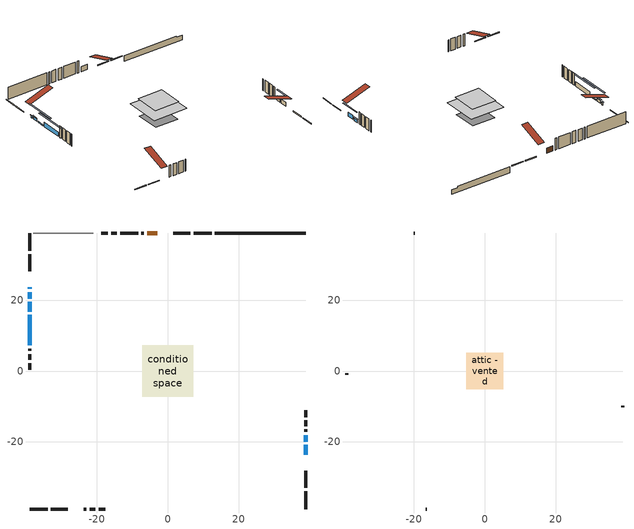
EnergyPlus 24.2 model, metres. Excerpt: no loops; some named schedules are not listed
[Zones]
conditioned space
 floor othersidecoefficients (Floor1 construction): -2.48,-2.48 -2.48,2.48 2.48,2.48 2.48,-2.48 z0.61
 floor adiabatic (AdiabaticFloorConstruction): -7.22,-7.22 -7.22,7.22 7.22,7.22 7.22,-7.22 z3.05
 floor foundation (Slab1 construction): -4.85,-4.85 -4.85,4.85 4.85,4.85 4.85,-4.85 z-1.7
 wall outside (RimJoist1 construction): 12.34,38.87 7.31,38.87 / -38.87,-38.87 -33.84,-38.87 / -38.87,38.87 -38.87,33.84 / 38.87,-38.87 38.87,-33.84 z0.61:0.91
 wall outside (RimJoist2 construction): 6.38,38.87 1.58,38.87 / -32.92,-38.87 -28.12,-38.87 / -38.87,32.92 -38.87,28.12 / 38.87,-32.92 38.87,-28.12 z0.61:0.91
 wall outside (AdiabaticWallConstruction 1): -2.94,38.87 -5.79,38.87 z0.61:2.64
 wall outside (AdiabaticWallConstruction): 38.87,-23.59 38.87,-20.8 z0.61:2.29; 38.87,-19.87 38.87,-18.04 / -38.87,22.21 -38.87,20.38 z0.61:1.83; -38.87,23.6 -38.87,23.13 z0.61:1.53; -38.87,19.45 -38.87,16.71 z0.61:1.02; -38.87,15.78 -38.87,7.24 z0.61:2.44
 wall outside (Wall1 construction): -6.72,38.87 -7.4,38.87 / -23.59,-38.87 -22.91,-38.87 / -38.87,6.31 -38.87,5.63 / 38.87,-17.12 38.87,-16.44 z0.61:5.49
 wall outside (Wall3 construction): -14.33,38.87 -15.91,38.87 / -21.98,-38.87 -20.4,-38.87 / -38.87,4.71 -38.87,3.12 / 38.87,-15.51 38.87,-13.93 z0.61:5.49
 wall outside (Wall4 construction): -16.84,38.87 -18.75,38.87 / -19.47,-38.87 -17.57,-38.87 / -38.87,2.2 -38.87,0.29 / 38.87,-13 38.87,-11.09 z0.61:5.49
 wall foundation (FoundationWall1 construction): 13.27,38.87,-1.7 13.27,38.87,0.61 36.31,38.87,0.61 36.31,38.87,0.18 38.87,38.87,0.18 38.87,38.87,-1.7
 wall othersidecoefficients (Wall2 construction): -8.32,38.87 -13.4,38.87 z0.61:5.49
 wall adiabatic (Wall6 construction): -20.95,38.87 -37.94,38.87 z0.61:5.49
 window (WindowConstruction 4): 38.87,-23.59 38.87,-20.8 z0.61:2.29
 window (WindowConstruction 1): 38.87,-19.87 38.87,-18.05 z0.61:1.83
 window (WindowConstruction 2): -38.87,23.59 -38.87,23.14 z0.61:1.52
 window (WindowConstruction 3): -38.87,22.21 -38.87,20.38 z0.61:1.83
 window (WindowConstruction 5): -38.87,19.45 -38.87,16.71 z0.61:1.02
 window (WindowConstruction): -38.87,15.78 -38.87,7.24 z0.61:2.44
 door (Door): -2.94,38.87 -5.79,38.87 z0.61:2.64
 ceiling adiabatic (AdiabaticFloorConstruction): 7.22,-7.22 7.22,7.22 -7.22,7.22 -7.22,-7.22 z3.05
attic - vented
 floor to conditioned space (Floor2 construction Reversed): -5.19,-5.19 -5.19,5.19 5.19,5.19 5.19,-5.19 z5.49
 wall outside (Wall5 construction): -19.68,38.87 -20.02,38.87 / -16.64,-38.87 -16.29,-38.87 / -38.87,-0.64 -38.87,-0.99 / 38.87,-10.16 38.87,-9.81 z0.61:5.49
 roof outside (Roof1 construction): -2.01,38.87,5.49 -2.01,28.76,8.86 0.65,28.76,8.86 0.65,38.87,5.49; -24.52,-38.87,5.49 -24.52,-28.76,8.86 -27.19,-28.76,8.86 -27.19,-38.87,5.49; -38.87,24.52,5.49 -28.76,24.52,8.86 -28.76,27.19,8.86 -38.87,27.19,5.49; 38.87,-24.52,5.49 28.76,-24.52,8.86 28.76,-27.19,8.86 38.87,-27.19,5.49
shading: 38.87,-18.16 38.87,-26.23 39.28,-26.23 39.28,-18.16 z4.93; 38.87,-17.84 38.87,-20.08 39.28,-20.08 39.28,-17.84 z2.03; -38.87,22.94 -38.87,23.79 -39.28,23.79 -39.28,22.94 z1.73; -38.87,20.18 -38.87,22.41 -39.28,22.41 -39.28,20.18 z2.03; -38.87,11.68 -38.87,24.48 -39.28,24.48 -39.28,11.68 z6.04; -38.87,4.6 -38.87,18.42 -39.28,18.42 -39.28,4.6 z5.08
[Building]
Building 1: Terrain=Suburbs
[Site:Location]
Ottawa Intl AP_ON: Latitude {deg}=45.32; Longitude {deg}=-75.67; Time Zone {hr}=-5; Elevation {m}=115; Keep Site Location Information=Yes
[Site:GroundTemperature:Shallow]
1.18808, -1.19398, -1.38475, -0.254337, 4.28362, 8.80044, 12.7163, 15.1969, 15.4076, 13.3901, 9.57408, 5.19582
[Site:WaterMainsTemperature]
Calculation Method=Schedule; Temperature Schedule=mains temperature schedule
[Material] Roughness=Rough; Thermal Absorptance=0.9
Name | Thickness {m} | Conductivity {W/m-K} | Density {kg/m3} | Specific Heat {J/kg-K} | Solar Absorptance | Visible Absorptance
asphalt or fiberglass shingles | 0.00635 | 0.162714 | 1121.4 | 1465.45 | 0.4 | 0.4
ceiling loosefill ins | 0.169333 | 0.0480833 | 16.02 | 1046.75 | 0.7 | 0.7
ceiling stud and cavity | 0.1397 | 0.152571 | 65.682 | 1177.47 | 0.7 | 0.7
concrete 4.0 in. | 0.1016 | 1.803125 | 2242.8 | 837.4 | 0.7 | 0.7
concrete 8.0 in. | 0.2032 | 1.803125 | 2242.8 | 837.4 | 0.7 | 0.7
door material | 0.04445 | 0.053851 | 512.64 | 1214.23 | 0.7 | 0.7
exterior vertical ins | 0.0460229 | 0.029427 | 32.04 | 1214.23 | 0.7 | 0.7
floor covering | 0.0127 | 0.0433444 | 54.468 | 1339.84 | 0.6 | 0.6
floor rigid ins; wall rigid ins | 0.051816 | 0.029427 | 32.04 | 1214.23 | 0.7 | 0.7
floor rigid ins 1; wall rigid ins 2 | 0.512978 | 0.029427 | 32.04 | 1214.23 | 0.7 | 0.7
floor stud and cavity | 0.1397 | 0.913008 | 92.3553 | 1139.71 | 0.7 | 0.7
floor stud and cavity 1 | 0.1397 | 1.75129 | 37.0049 | 1207.88 | 0.7 | 0.7
furniture material conditioned space 1 | 0.1524 | 0.115458 | 640.8 | 1214.23 | 0.6 | 0.6
gypsum board | 0.0127 | 0.160291 | 801 | 837.4 | 0.6 | 0.6
gypsum board 1 | 0.0127 | 0.160291 | 801 | 837.4 | 0.7 | 0.7
osb sheathing 0.5 in. | 0.0127 | 0.115458 | 512.64 | 1214.23 | 0.7 | 0.7
osb sheathing 0.75 in. | 0.01905 | 0.115458 | 512.64 | 1214.23 | 0.7 | 0.7
osb sheathing 2.0 in. | 0.0508 | 0.115458 | 512.64 | 1214.23 | 0.7 | 0.7
rim joist stud and cavity | 0.0508 | 0.0452492 | 125.044 | 1163.47 | 0.6 | 0.6
rim joist stud and cavity 1 | 0.0508 | 0.0291244 | 125.044 | 1163.47 | 0.6 | 0.6
wall rigid ins 1 | 0.051816 | 0.029427 | 32.04 | 1214.23 | 0.4 | 0.4
wall stud and cavity | 0.1397 | 0.170256 | 139.0536 | 1170.24 | 0.7 | 0.7
wall stud and cavity 1 | 0.1397 | 0.230945 | 139.0536 | 1170.24 | 0.7 | 0.7
wall stud and cavity 2 | 0.1397 | 0.172103 | 139.0536 | 1170.24 | 0.7 | 0.7
wall stud and cavity 3 | 0.1397 | 0.283359 | 139.0536 | 1170.24 | 0.7 | 0.7
wall stud and cavity 4 | 0.0889 | 6.9971 | 50.32683 | 1063.81 | 0.6 | 0.6
wall stud and cavity 5 | 0.1397 | 0.142046 | 139.0536 | 1170.24 | 0.7 | 0.7
wall stud and cavity 6 | 0.0889 | 0.380278 | 52.3479 | 1209.89 | 0.7 | 0.7
wall stud and cavity 7 | 0.0889 | 0.391764 | 83.0341 | 1211.67 | 0.7 | 0.7
wood siding | 0.0254 | 0.102417 | 544.68 | 1172.36 | 0.4 | 0.4
wood siding 1 | 0.00254 | 0.102417 | 544.68 | 1172.36 | 0.4 | 0.4
wood siding 2; wood siding 3; wood siding 4 | 0.0254 | 0.102417 | 544.68 | 1172.36 | 0.7 | 0.7
[WindowMaterial:SimpleGlazingSystem]
Name | U-Factor {W/m2-K} | Solar Heat Gain Coefficient
WindowMaterial | 3.298918 | 0.68
WindowMaterial 1 | 3.30914 | 0.58
WindowMaterial 2 | 3.310274 | 0.62
WindowMaterial 3 | 3.310274 | 0.56
[Construction]
AdiabaticFloorConstruction: floor stud and cavity 1, floor rigid ins 1, osb sheathing 0.75 in., floor covering
AdiabaticWallConstruction: wood siding 3, wall rigid ins 2, wall stud and cavity 6, gypsum board
AdiabaticWallConstruction 1: wood siding 4, wall rigid ins 2, wall stud and cavity 6, gypsum board
Door: door material
Floor1 construction: floor stud and cavity, floor rigid ins, osb sheathing 0.75 in., floor covering
Floor2 construction Reversed: gypsum board, ceiling stud and cavity, ceiling loosefill ins
FoundationWall1 construction: concrete 8.0 in., gypsum board 1
furniture construction conditioned space 1: furniture material conditioned space 1
PartitionWallConstruction: gypsum board, wall stud and cavity 7, gypsum board
RimJoist1 construction: wood siding 2, osb sheathing 2.0 in., rim joist stud and cavity
RimJoist2 construction: wood siding 2, osb sheathing 2.0 in., rim joist stud and cavity 1
Roof1 construction: asphalt or fiberglass shingles
Slab1 construction: concrete 4.0 in.
Wall1 construction: wood siding, wall rigid ins, osb sheathing 0.5 in., wall stud and cavity, gypsum board
Wall2 construction: wall rigid ins 1, osb sheathing 0.5 in., wall stud and cavity 1, gypsum board
Wall3 construction: wood siding, wall rigid ins, osb sheathing 0.5 in., wall stud and cavity 2, gypsum board
Wall4 construction: wood siding, wall rigid ins, osb sheathing 0.5 in., wall stud and cavity 3, gypsum board
Wall5 construction: wood siding 1, wall stud and cavity 4
Wall6 construction: wall rigid ins 1, osb sheathing 0.5 in., wall stud and cavity 5, gypsum board
WindowConstruction; WindowConstruction 1; WindowConstruction 3: WindowMaterial
WindowConstruction 2: WindowMaterial 1
WindowConstruction 4: WindowMaterial 2
WindowConstruction 5: WindowMaterial 3
[Zone] Multiplier=1; Part of Total Floor Area=Yes
Name | Volume {m3}
attic - vented | 58.9652
conditioned space | 766.6
[Space]
Name | Zone | Volume {m3}
attic - vented 1 | attic - vented | 58.9652
conditioned space 1 | conditioned space | 766.6
[ZoneInfiltration:EffectiveLeakageArea]
infil attic - vented 1: Zone or Space=attic - vented 1; Schedule=Always On Discrete; Effective Air Leakage Area {cm2}=4537.68; Stack Coefficient=0.000573499; Wind Coefficient=1.61803e-05
[ZoneMixing]
whole house fan mix: Zone or Space=attic - vented; Schedule=Always On Continuous; Design Flow Rate Calculation Method=Flow/Zone; Design Flow Rate {m3/s}=0; Source Zone or Space=conditioned space
[SurfaceProperty:OtherSideCoefficients]
other non-freezing space: Combined Convective/Radiative Film Coefficient {W/m2-K}=8.35; Constant Temperature Coefficient=1; External Dry-Bulb Temperature Coefficient=0; Ground Temperature Coefficient=0; Wind Speed Coefficient=0; Zone Air Temperature Coefficient=0; Constant Temperature Schedule=other non-freezing space; Previous Other Side Temperature Coefficient=0
[SurfaceProperty:ExposedFoundationPerimeter]
Slab1: Exposed Perimeter Calculation Method=TotalExposedPerimeter; Total Exposed Perimeter {m}=25.603
[InternalMass] Zone or ZoneList=conditioned space; Space or SpaceList=conditioned space 1
Name | Construction | Surface Area {m2}
furniture mass conditioned space 1 | furniture construction conditioned space 1 | 131.012
partition wall mass | PartitionWallConstruction | 327.53
[Lights]
interior lighting: Zone or ZoneList or Space or SpaceList=conditioned space 1; Schedule=interior lighting schedule; Design Level Calculation Method=LightingLevel; Lighting Level {W}=343.2; Return Air Fraction=0; Fraction Radiant=0.6; Fraction Visible=0.2; Fraction Replaceable=1
[People]
occupants: Zone or ZoneList or Space or SpaceList=conditioned space 1; Number of People Schedule=occupants schedule; Number of People Calculation Method=People; Number of People=3; Fraction Radiant=0.314171; Sensible Heat Fraction=0.56303; Activity Level Schedule=occupants activity schedule; Carbon Dioxide Generation Rate {m3/s-W}=0; Enable ASHRAE 55 Comfort Warnings=No; Mean Radiant Temperature Calculation Type=EnclosureAveraged
[ElectricEquipment] Zone or ZoneList or Space or SpaceList=conditioned space 1; Design Level Calculation Method=EquipmentLevel
Name | Schedule | Design Level {W} | Fraction Latent | Fraction Radiant | Fraction Lost
clothes dryer | clothes dryer schedule | 140.772 | 0.015 | 0.081 | 0.85
clothes washer | clothes washer schedule | 32.1985 | 0.03 | 0.162 | 0.7
cooking range | cooking range schedule | 208.969 | 0.08 | 0.432 | 0.2
dishwasher | dishwasher schedule | 66.8632 | 0.3 | 0.18 | 0.4
fridge | fridge schedule | 72.9452 | 0 | 0.6 | 0
mech vent house fan | mech vent house fan schedule | 0.95 | 0 | 0 | 1
mech vent house fan cfis | mech vent house fan cfis schedule | 0 | 0 | 0 | 0
misc plug loads | misc plug loads schedule | 494.7 | 0.045 | 0.513 | 0.1
whole house fan | Always On Discrete | 0 | 0 | 0 | 1
[OtherEquipment] Zone or ZoneList or Space or SpaceList=conditioned space 1; Design Level Calculation Method=EquipmentLevel
Name | Fuel Type | Schedule | Design Level {W} | Fraction Latent | Fraction Radiant | Fraction Lost
clothes dryer 1 | Electricity | clothes dryer schedule | 0 | 0.015 | 0.081 | 0.85
cooking range 1 | Electricity | cooking range schedule | 0 | 0.08 | 0.432 | 0.2
general water use latent | None | general water use schedule | 59.3978 | 1 | 0 | 0
general water use sensible | None | general water use schedule | -58.539 | 0 | 0.6 | 0
mech vent house fan latent load | None | Always On Discrete | 0 | 1 | 0 | 0
mech vent house fan sensible load | None | Always On Discrete | 0 | 0 | 0 | 0
water heater energy adjustment1 | NaturalGas | Always On Discrete | 0.01 | 0 | 0 | 1
[ZoneInfiltration:DesignFlowRate] Zone or ZoneList or Space or SpaceList=conditioned space 1; Schedule=Always On Discrete; Design Flow Rate Calculation Method=Flow/Zone; Design Flow Rate {m3/s}=0
infil flow; natural vent flow; whole house fan flow
[Foundation:Kiva]
Foundation Kiva 1: Initial Indoor Air Temperature {C}=18; Wall Height Above Grade {m}=0.609996; Wall Depth Below Slab {m}=0.2032; Custom Block Material Name 1=exterior vertical ins; Custom Block Depth 1 {m}=2.30999; Custom Block X Position 1 {m}=0.2159; Custom Block Z Position 1 {m}=0
[Foundation:Kiva:Settings]
Soil Conductivity {W/m-K}=0.849921; Soil Density {kg/m3}=1842.3; Soil Specific Heat {J/kg-K}=418.7; Ground Solar Absorptivity=0.9; Ground Thermal Absorptivity=0.9; Ground Surface Roughness {m}=0.03; Far-Field Width {m}=40; Deep-Ground Boundary Condition=ZeroFlux; Deep-Ground Depth {m}=40; Minimum Cell Dimension {m}=0.2; Maximum Cell Growth Coefficient=3; Simulation Timestep=Timestep
[Exterior:Lights]
exterior lighting: Schedule=exterior lighting schedule; Design Level {W}=75.6
[Schedule:Constant]
Name | Hourly Value
Always On Continuous; mech vent house fan schedule; mech vent house fan cfis schedule; Always On Discrete | 1
other non-freezing space; fridge schedule | 0
occupants activity schedule | 117.228
[Schedule:Week:Daily]
interior lighting schedule Week Rule - Jan1-Jan27: interior lighting schedule day, interior lighting schedule day, interior lighting schedule day, interior lighting schedule day, interior lighting schedule day, interior lighting schedule day, interior lighting schedule day, interior lighting schedule default day, interior lighting schedule default day, interior lighting schedule default day, interior lighting schedule default day, interior lighting schedule default day
interior lighting schedule Week Rule - Jan28-Feb3: interior lighting schedule day, interior lighting schedule day, interior lighting schedule day, interior lighting schedule day, interior lighting schedule day 1, interior lighting schedule day 1, interior lighting schedule day 1, interior lighting schedule default day, interior lighting schedule default day, interior lighting schedule default day, interior lighting schedule default day, interior lighting schedule default day
interior lighting schedule Week Rule - Feb4-Feb24: interior lighting schedule day 1, interior lighting schedule day 1, interior lighting schedule day 1, interior lighting schedule day 1, interior lighting schedule day 1, interior lighting schedule day 1, interior lighting schedule day 1, interior lighting schedule default day, interior lighting schedule default day, interior lighting schedule default day, interior lighting schedule default day, interior lighting schedule default day
interior lighting schedule Week Rule - Feb25-Mar3: interior lighting schedule day 1, interior lighting schedule day 1, interior lighting schedule day 1, interior lighting schedule day 1, interior lighting schedule day 2, interior lighting schedule day 2, interior lighting schedule day 2, interior lighting schedule default day, interior lighting schedule default day, interior lighting schedule default day, interior lighting schedule default day, interior lighting schedule default day
interior lighting schedule Week Rule - Mar4-Mar31: interior lighting schedule day 2, interior lighting schedule day 2, interior lighting schedule day 2, interior lighting schedule day 2, interior lighting schedule day 2, interior lighting schedule day 2, interior lighting schedule day 2, interior lighting schedule default day, interior lighting schedule default day, interior lighting schedule default day, interior lighting schedule default day, interior lighting schedule default day
interior lighting schedule Week Rule - Apr1-Apr28: interior lighting schedule day 3, interior lighting schedule day 3, interior lighting schedule day 3, interior lighting schedule day 3, interior lighting schedule day 3, interior lighting schedule day 3, interior lighting schedule day 3, interior lighting schedule default day, interior lighting schedule default day, interior lighting schedule default day, interior lighting schedule default day, interior lighting schedule default day
interior lighting schedule Week Rule - Apr29-May5: interior lighting schedule day 3, interior lighting schedule day 3, interior lighting schedule day 4, interior lighting schedule day 4, interior lighting schedule day 4, interior lighting schedule day 4, interior lighting schedule day 4, interior lighting schedule default day, interior lighting schedule default day, interior lighting schedule default day, interior lighting schedule default day, interior lighting schedule default day
interior lighting schedule Week Rule - May6-May26: interior lighting schedule day 4, interior lighting schedule day 4, interior lighting schedule day 4, interior lighting schedule day 4, interior lighting schedule day 4, interior lighting schedule day 4, interior lighting schedule day 4, interior lighting schedule default day, interior lighting schedule default day, interior lighting schedule default day, interior lighting schedule default day, interior lighting schedule default day
interior lighting schedule Week Rule - May27-Jun2: interior lighting schedule day 4, interior lighting schedule day 4, interior lighting schedule day 4, interior lighting schedule day 4, interior lighting schedule day 4, interior lighting schedule day 5, interior lighting schedule day 5, interior lighting schedule default day, interior lighting schedule default day, interior lighting schedule default day, interior lighting schedule default day, interior lighting schedule default day
interior lighting schedule Week Rule - Jun3-Jun30: interior lighting schedule day 5, interior lighting schedule day 5, interior lighting schedule day 5, interior lighting schedule day 5, interior lighting schedule day 5, interior lighting schedule day 5, interior lighting schedule day 5, interior lighting schedule default day, interior lighting schedule default day, interior lighting schedule default day, interior lighting schedule default day, interior lighting schedule default day
interior lighting schedule Week Rule - Jul1-Jul28: interior lighting schedule day 6, interior lighting schedule day 6, interior lighting schedule day 6, interior lighting schedule day 6, interior lighting schedule day 6, interior lighting schedule day 6, interior lighting schedule day 6, interior lighting schedule default day, interior lighting schedule default day, interior lighting schedule default day, interior lighting schedule default day, interior lighting schedule default day
interior lighting schedule Week Rule - Jul29-Aug4: interior lighting schedule day 6, interior lighting schedule day 6, interior lighting schedule day 6, interior lighting schedule day 7, interior lighting schedule day 7, interior lighting schedule day 7, interior lighting schedule day 7, interior lighting schedule default day, interior lighting schedule default day, interior lighting schedule default day, interior lighting schedule default day, interior lighting schedule default day
interior lighting schedule Week Rule - Aug5-Aug25: interior lighting schedule day 7, interior lighting schedule day 7, interior lighting schedule day 7, interior lighting schedule day 7, interior lighting schedule day 7, interior lighting schedule day 7, interior lighting schedule day 7, interior lighting schedule default day, interior lighting schedule default day, interior lighting schedule default day, interior lighting schedule default day, interior lighting schedule default day
interior lighting schedule Week Rule - Aug26-Sep1: interior lighting schedule day 7, interior lighting schedule day 7, interior lighting schedule day 7, interior lighting schedule day 7, interior lighting schedule day 7, interior lighting schedule day 7, interior lighting schedule day 8, interior lighting schedule default day, interior lighting schedule default day, interior lighting schedule default day, interior lighting schedule default day, interior lighting schedule default day
interior lighting schedule Week Rule - Sep2-Sep29: interior lighting schedule day 8, interior lighting schedule day 8, interior lighting schedule day 8, interior lighting schedule day 8, interior lighting schedule day 8, interior lighting schedule day 8, interior lighting schedule day 8, interior lighting schedule default day, interior lighting schedule default day, interior lighting schedule default day, interior lighting schedule default day, interior lighting schedule default day
interior lighting schedule Week Rule - Sep30-Oct6: interior lighting schedule day 8, interior lighting schedule day 9, interior lighting schedule day 9, interior lighting schedule day 9, interior lighting schedule day 9, interior lighting schedule day 9, interior lighting schedule day 9, interior lighting schedule default day, interior lighting schedule default day, interior lighting schedule default day, interior lighting schedule default day, interior lighting schedule default day
interior lighting schedule Week Rule - Oct7-Oct27: interior lighting schedule day 9, interior lighting schedule day 9, interior lighting schedule day 9, interior lighting schedule day 9, interior lighting schedule day 9, interior lighting schedule day 9, interior lighting schedule day 9, interior lighting schedule default day, interior lighting schedule default day, interior lighting schedule default day, interior lighting schedule default day, interior lighting schedule default day
interior lighting schedule Week Rule - Oct28-Nov3: interior lighting schedule day 9, interior lighting schedule day 9, interior lighting schedule day 9, interior lighting schedule day 9, interior lighting schedule day 10, interior lighting schedule day 10, interior lighting schedule day 10, interior lighting schedule default day, interior lighting schedule default day, interior lighting schedule default day, interior lighting schedule default day, interior lighting schedule default day
interior lighting schedule Week Rule - Nov4-Nov24: interior lighting schedule day 10, interior lighting schedule day 10, interior lighting schedule day 10, interior lighting schedule day 10, interior lighting schedule day 10, interior lighting schedule day 10, interior lighting schedule day 10, interior lighting schedule default day, interior lighting schedule default day, interior lighting schedule default day, interior lighting schedule default day, interior lighting schedule default day
interior lighting schedule Week Rule - Nov25-Dec1: interior lighting schedule day 10, interior lighting schedule day 10, interior lighting schedule day 10, interior lighting schedule day 10, interior lighting schedule day 10, interior lighting schedule day 10, interior lighting schedule day 11, interior lighting schedule default day, interior lighting schedule default day, interior lighting schedule default day, interior lighting schedule default day, interior lighting schedule default day
interior lighting schedule Week Rule - Dec2-Dec31: interior lighting schedule day 11, interior lighting schedule day 11, interior lighting schedule day 11, interior lighting schedule day 11, interior lighting schedule day 11, interior lighting schedule day 11, interior lighting schedule day 11, interior lighting schedule default day, interior lighting schedule default day, interior lighting schedule default day, interior lighting schedule default day, interior lighting schedule default day
occupants schedule Week Rule - Jan1-Dec31: occupants schedule day, occupants schedule day, occupants schedule day, occupants schedule day, occupants schedule day, occupants schedule day, occupants schedule day, occupants schedule default day, occupants schedule default day, occupants schedule default day, occupants schedule default day, occupants schedule default day
clothes dryer schedule Week Rule - Jan1-Dec31: clothes dryer schedule day, clothes dryer schedule day, clothes dryer schedule day, clothes dryer schedule day, clothes dryer schedule day, clothes dryer schedule day, clothes dryer schedule day, clothes dryer schedule default day, clothes dryer schedule default day, clothes dryer schedule default day, clothes dryer schedule default day, clothes dryer schedule default day
clothes washer schedule Week Rule - Jan1-Dec31: clothes washer schedule day, clothes washer schedule day, clothes washer schedule day, clothes washer schedule day, clothes washer schedule day, clothes washer schedule day, clothes washer schedule day, clothes washer schedule default day, clothes washer schedule default day, clothes washer schedule default day, clothes washer schedule default day, clothes washer schedule default day
cooking range schedule Week Rule - Jan1-Dec31: cooking range schedule day, cooking range schedule day, cooking range schedule day, cooking range schedule day, cooking range schedule day, cooking range schedule day, cooking range schedule day, cooking range schedule default day, cooking range schedule default day, cooking range schedule default day, cooking range schedule default day, cooking range schedule default day
dishwasher schedule Week Rule - Jan1-Dec31: dishwasher schedule day, dishwasher schedule day, dishwasher schedule day, dishwasher schedule day, dishwasher schedule day, dishwasher schedule day, dishwasher schedule day, dishwasher schedule default day, dishwasher schedule default day, dishwasher schedule default day, dishwasher schedule default day, dishwasher schedule default day
misc plug loads schedule Week Rule - Jan1-Dec31: misc plug loads schedule day, misc plug loads schedule day, misc plug loads schedule day, misc plug loads schedule day, misc plug loads schedule day, misc plug loads schedule day, misc plug loads schedule day, misc plug loads schedule default day, misc plug loads schedule default day, misc plug loads schedule default day, misc plug loads schedule default day, misc plug loads schedule default day
general water use schedule Week Rule - Jan1-Dec31: general water use schedule day, general water use schedule day, general water use schedule day, general water use schedule day, general water use schedule day, general water use schedule day, general water use schedule day, general water use schedule default day, general water use schedule default day, general water use schedule default day, general water use schedule default day, general water use schedule default day
exterior lighting schedule Week Rule - Jan1-Jan27: exterior lighting schedule day, exterior lighting schedule day, exterior lighting schedule day, exterior lighting schedule day, exterior lighting schedule day, exterior lighting schedule day, exterior lighting schedule day, exterior lighting schedule default day, exterior lighting schedule default day, exterior lighting schedule default day, exterior lighting schedule default day, exterior lighting schedule default day
exterior lighting schedule Week Rule - Jan28-Feb3: exterior lighting schedule day, exterior lighting schedule day, exterior lighting schedule day, exterior lighting schedule day, exterior lighting schedule day 1, exterior lighting schedule day 1, exterior lighting schedule day 1, exterior lighting schedule default day, exterior lighting schedule default day, exterior lighting schedule default day, exterior lighting schedule default day, exterior lighting schedule default day
exterior lighting schedule Week Rule - Feb4-Feb24: exterior lighting schedule day 1, exterior lighting schedule day 1, exterior lighting schedule day 1, exterior lighting schedule day 1, exterior lighting schedule day 1, exterior lighting schedule day 1, exterior lighting schedule day 1, exterior lighting schedule default day, exterior lighting schedule default day, exterior lighting schedule default day, exterior lighting schedule default day, exterior lighting schedule default day
exterior lighting schedule Week Rule - Feb25-Mar3: exterior lighting schedule day 1, exterior lighting schedule day 1, exterior lighting schedule day 1, exterior lighting schedule day 1, exterior lighting schedule day 2, exterior lighting schedule day 2, exterior lighting schedule day 2, exterior lighting schedule default day, exterior lighting schedule default day, exterior lighting schedule default day, exterior lighting schedule default day, exterior lighting schedule default day
exterior lighting schedule Week Rule - Mar4-Mar31: exterior lighting schedule day 2, exterior lighting schedule day 2, exterior lighting schedule day 2, exterior lighting schedule day 2, exterior lighting schedule day 2, exterior lighting schedule day 2, exterior lighting schedule day 2, exterior lighting schedule default day, exterior lighting schedule default day, exterior lighting schedule default day, exterior lighting schedule default day, exterior lighting schedule default day
exterior lighting schedule Week Rule - Apr1-Apr28: exterior lighting schedule day 3, exterior lighting schedule day 3, exterior lighting schedule day 3, exterior lighting schedule day 3, exterior lighting schedule day 3, exterior lighting schedule day 3, exterior lighting schedule day 3, exterior lighting schedule default day, exterior lighting schedule default day, exterior lighting schedule default day, exterior lighting schedule default day, exterior lighting schedule default day
exterior lighting schedule Week Rule - Apr29-May5: exterior lighting schedule day 3, exterior lighting schedule day 3, exterior lighting schedule day 4, exterior lighting schedule day 4, exterior lighting schedule day 4, exterior lighting schedule day 4, exterior lighting schedule day 4, exterior lighting schedule default day, exterior lighting schedule default day, exterior lighting schedule default day, exterior lighting schedule default day, exterior lighting schedule default day
exterior lighting schedule Week Rule - May6-May26: exterior lighting schedule day 4, exterior lighting schedule day 4, exterior lighting schedule day 4, exterior lighting schedule day 4, exterior lighting schedule day 4, exterior lighting schedule day 4, exterior lighting schedule day 4, exterior lighting schedule default day, exterior lighting schedule default day, exterior lighting schedule default day, exterior lighting schedule default day, exterior lighting schedule default day
exterior lighting schedule Week Rule - May27-Jun2: exterior lighting schedule day 4, exterior lighting schedule day 4, exterior lighting schedule day 4, exterior lighting schedule day 4, exterior lighting schedule day 4, exterior lighting schedule day 5, exterior lighting schedule day 5, exterior lighting schedule default day, exterior lighting schedule default day, exterior lighting schedule default day, exterior lighting schedule default day, exterior lighting schedule default day
exterior lighting schedule Week Rule - Jun3-Jun30: exterior lighting schedule day 5, exterior lighting schedule day 5, exterior lighting schedule day 5, exterior lighting schedule day 5, exterior lighting schedule day 5, exterior lighting schedule day 5, exterior lighting schedule day 5, exterior lighting schedule default day, exterior lighting schedule default day, exterior lighting schedule default day, exterior lighting schedule default day, exterior lighting schedule default day
exterior lighting schedule Week Rule - Jul1-Jul28: exterior lighting schedule day 6, exterior lighting schedule day 6, exterior lighting schedule day 6, exterior lighting schedule day 6, exterior lighting schedule day 6, exterior lighting schedule day 6, exterior lighting schedule day 6, exterior lighting schedule default day, exterior lighting schedule default day, exterior lighting schedule default day, exterior lighting schedule default day, exterior lighting schedule default day
exterior lighting schedule Week Rule - Jul29-Aug4: exterior lighting schedule day 6, exterior lighting schedule day 6, exterior lighting schedule day 6, exterior lighting schedule day 7, exterior lighting schedule day 7, exterior lighting schedule day 7, exterior lighting schedule day 7, exterior lighting schedule default day, exterior lighting schedule default day, exterior lighting schedule default day, exterior lighting schedule default day, exterior lighting schedule default day
exterior lighting schedule Week Rule - Aug5-Aug25: exterior lighting schedule day 7, exterior lighting schedule day 7, exterior lighting schedule day 7, exterior lighting schedule day 7, exterior lighting schedule day 7, exterior lighting schedule day 7, exterior lighting schedule day 7, exterior lighting schedule default day, exterior lighting schedule default day, exterior lighting schedule default day, exterior lighting schedule default day, exterior lighting schedule default day
exterior lighting schedule Week Rule - Aug26-Sep1: exterior lighting schedule day 7, exterior lighting schedule day 7, exterior lighting schedule day 7, exterior lighting schedule day 7, exterior lighting schedule day 7, exterior lighting schedule day 7, exterior lighting schedule day 8, exterior lighting schedule default day, exterior lighting schedule default day, exterior lighting schedule default day, exterior lighting schedule default day, exterior lighting schedule default day
exterior lighting schedule Week Rule - Sep2-Sep29: exterior lighting schedule day 8, exterior lighting schedule day 8, exterior lighting schedule day 8, exterior lighting schedule day 8, exterior lighting schedule day 8, exterior lighting schedule day 8, exterior lighting schedule day 8, exterior lighting schedule default day, exterior lighting schedule default day, exterior lighting schedule default day, exterior lighting schedule default day, exterior lighting schedule default day
exterior lighting schedule Week Rule - Sep30-Oct6: exterior lighting schedule day 8, exterior lighting schedule day 9, exterior lighting schedule day 9, exterior lighting schedule day 9, exterior lighting schedule day 9, exterior lighting schedule day 9, exterior lighting schedule day 9, exterior lighting schedule default day, exterior lighting schedule default day, exterior lighting schedule default day, exterior lighting schedule default day, exterior lighting schedule default day
exterior lighting schedule Week Rule - Oct7-Oct27: exterior lighting schedule day 9, exterior lighting schedule day 9, exterior lighting schedule day 9, exterior lighting schedule day 9, exterior lighting schedule day 9, exterior lighting schedule day 9, exterior lighting schedule day 9, exterior lighting schedule default day, exterior lighting schedule default day, exterior lighting schedule default day, exterior lighting schedule default day, exterior lighting schedule default day
exterior lighting schedule Week Rule - Oct28-Nov3: exterior lighting schedule day 9, exterior lighting schedule day 9, exterior lighting schedule day 9, exterior lighting schedule day 9, exterior lighting schedule day 10, exterior lighting schedule day 10, exterior lighting schedule day 10, exterior lighting schedule default day, exterior lighting schedule default day, exterior lighting schedule default day, exterior lighting schedule default day, exterior lighting schedule default day
exterior lighting schedule Week Rule - Nov4-Nov24: exterior lighting schedule day 10, exterior lighting schedule day 10, exterior lighting schedule day 10, exterior lighting schedule day 10, exterior lighting schedule day 10, exterior lighting schedule day 10, exterior lighting schedule day 10, exterior lighting schedule default day, exterior lighting schedule default day, exterior lighting schedule default day, exterior lighting schedule default day, exterior lighting schedule default day
exterior lighting schedule Week Rule - Nov25-Dec1: exterior lighting schedule day 10, exterior lighting schedule day 10, exterior lighting schedule day 10, exterior lighting schedule day 10, exterior lighting schedule day 10, exterior lighting schedule day 10, exterior lighting schedule day 11, exterior lighting schedule default day, exterior lighting schedule default day, exterior lighting schedule default day, exterior lighting schedule default day, exterior lighting schedule default day
exterior lighting schedule Week Rule - Dec2-Dec31: exterior lighting schedule day 11, exterior lighting schedule day 11, exterior lighting schedule day 11, exterior lighting schedule day 11, exterior lighting schedule day 11, exterior lighting schedule day 11, exterior lighting schedule day 11, exterior lighting schedule default day, exterior lighting schedule default day, exterior lighting schedule default day, exterior lighting schedule default day, exterior lighting schedule default day
[Schedule:Year]
interior lighting schedule: interior lighting schedule Week Rule - Jan1-Jan27, 1, 1, 1, 27, interior lighting schedule Week Rule - Jan28-Feb3, 1, 28, 2, 3, interior lighting schedule Week Rule - Feb4-Feb24, 2, 4, 2, 24, interior lighting schedule Week Rule - Feb25-Mar3, 2, 25, 3, 3, interior lighting schedule Week Rule - Mar4-Mar31, 3, 4, 3, 31, interior lighting schedule Week Rule - Apr1-Apr28, 4, 1, 4, 28, interior lighting schedule Week Rule - Apr29-May5, 4, 29, 5, 5, interior lighting schedule Week Rule - May6-May26, 5, 6, 5, 26, interior lighting schedule Week Rule - May27-Jun2, 5, 27, 6, 2, interior lighting schedule Week Rule - Jun3-Jun30, 6, 3, 6, 30, interior lighting schedule Week Rule - Jul1-Jul28, 7, 1, 7, 28, interior lighting schedule Week Rule - Jul29-Aug4, 7, 29, 8, 4, interior lighting schedule Week Rule - Aug5-Aug25, 8, 5, 8, 25, interior lighting schedule Week Rule - Aug26-Sep1, 8, 26, 9, 1, interior lighting schedule Week Rule - Sep2-Sep29, 9, 2, 9, 29, interior lighting schedule Week Rule - Sep30-Oct6, 9, 30, 10, 6, interior lighting schedule Week Rule - Oct7-Oct27, 10, 7, 10, 27, interior lighting schedule Week Rule - Oct28-Nov3, 10, 28, 11, 3, interior lighting schedule Week Rule - Nov4-Nov24, 11, 4, 11, 24, interior lighting schedule Week Rule - Nov25-Dec1, 11, 25, 12, 1, interior lighting schedule Week Rule - Dec2-Dec31, 12, 2, 12, 31
occupants schedule: occupants schedule Week Rule - Jan1-Dec31, 1, 1, 12, 31
clothes dryer schedule: clothes dryer schedule Week Rule - Jan1-Dec31, 1, 1, 12, 31
clothes washer schedule: clothes washer schedule Week Rule - Jan1-Dec31, 1, 1, 12, 31
cooking range schedule: cooking range schedule Week Rule - Jan1-Dec31, 1, 1, 12, 31
dishwasher schedule: dishwasher schedule Week Rule - Jan1-Dec31, 1, 1, 12, 31
misc plug loads schedule: misc plug loads schedule Week Rule - Jan1-Dec31, 1, 1, 12, 31
general water use schedule: general water use schedule Week Rule - Jan1-Dec31, 1, 1, 12, 31
exterior lighting schedule: exterior lighting schedule Week Rule - Jan1-Jan27, 1, 1, 1, 27, exterior lighting schedule Week Rule - Jan28-Feb3, 1, 28, 2, 3, exterior lighting schedule Week Rule - Feb4-Feb24, 2, 4, 2, 24, exterior lighting schedule Week Rule - Feb25-Mar3, 2, 25, 3, 3, exterior lighting schedule Week Rule - Mar4-Mar31, 3, 4, 3, 31, exterior lighting schedule Week Rule - Apr1-Apr28, 4, 1, 4, 28, exterior lighting schedule Week Rule - Apr29-May5, 4, 29, 5, 5, exterior lighting schedule Week Rule - May6-May26, 5, 6, 5, 26, exterior lighting schedule Week Rule - May27-Jun2, 5, 27, 6, 2, exterior lighting schedule Week Rule - Jun3-Jun30, 6, 3, 6, 30, exterior lighting schedule Week Rule - Jul1-Jul28, 7, 1, 7, 28, exterior lighting schedule Week Rule - Jul29-Aug4, 7, 29, 8, 4, exterior lighting schedule Week Rule - Aug5-Aug25, 8, 5, 8, 25, exterior lighting schedule Week Rule - Aug26-Sep1, 8, 26, 9, 1, exterior lighting schedule Week Rule - Sep2-Sep29, 9, 2, 9, 29, exterior lighting schedule Week Rule - Sep30-Oct6, 9, 30, 10, 6, exterior lighting schedule Week Rule - Oct7-Oct27, 10, 7, 10, 27, exterior lighting schedule Week Rule - Oct28-Nov3, 10, 28, 11, 3, exterior lighting schedule Week Rule - Nov4-Nov24, 11, 4, 11, 24, exterior lighting schedule Week Rule - Nov25-Dec1, 11, 25, 12, 1, exterior lighting schedule Week Rule - Dec2-Dec31, 12, 2, 12, 31
[Schedule:Compact]
mains temperature schedule: Through: 01/01, For: AllDays, Until: 24:00, 5.98056, Through: 01/02, For: AllDays, Until: 24:00, 5.90111, Through: 01/03, For: AllDays, Until: 24:00, 5.82222, Through: 01/04, For: AllDays, Until: 24:00, 5.74556, Through: 01/05, For: AllDays, Until: 24:00, 5.66944, Through: 01/06, For: AllDays, Until: 24:00, 5.595, Through: 01/07, For: AllDays, Until: 24:00, 5.52222, Through: 01/08, For: AllDays, Until: 24:00, 5.45, Through: 01/09, For: AllDays, Until: 24:00, 5.38, Through: 01/10, For: AllDays, Until: 24:00, 5.31111, Through: 01/11, For: AllDays, Until: 24:00, 5.24333, Through: 01/12, For: AllDays, Until: 24:00, 5.17778, Through: 01/13, For: AllDays, Until: 24:00, 5.11333, Through: 01/14, For: AllDays, Until: 24:00, 5.05, Through: 01/15, For: AllDays, Until: 24:00, 4.98833, Through: 01/16, For: AllDays, Until: 24:00, 4.92889, Through: 01/17, For: AllDays, Until: 24:00, 4.87, Through: 01/18, For: AllDays, Until: 24:00, 4.81333, Through: 01/19, For: AllDays, Until: 24:00, 4.75833, Through: 01/20, For: AllDays, Until: 24:00, 4.70444, Through: 01/21, For: AllDays, Until: 24:00, 4.65278, Through: 01/22, For: AllDays, Until: 24:00, 4.60222, Through: 01/23, For: AllDays, Until: 24:00, 4.55333, Through: 01/24, For: AllDays, Until: 24:00, 4.50667, Through: 01/25, For: AllDays, Until: 24:00, 4.46111, Through: 01/26, For: AllDays, Until: 24:00, 4.41722, Through: 01/27, For: AllDays, Until: 24:00, 4.37556, Through: 01/28, For: AllDays, Until: 24:00, 4.335, Through: 01/29, For: AllDays, Until: 24:00, 4.29667, Through: 01/30, For: AllDays, Until: 24:00, 4.26, Through: 01/31, For: AllDays, Until: 24:00, 4.225, Through: 02/01, For: AllDays, Until: 24:00, 4.19167, Through: 02/02, For: AllDays, Until: 24:00, 4.16, Through: 02/03, For: AllDays, Until: 24:00, 4.13056, Through: 02/04, For: AllDays, Until: 24:00, 4.10278, Through: 02/05, For: AllDays, Until: 24:00, 4.07667, Through: 02/06, For: AllDays, Until: 24:00, 4.05222, Through: 02/07, For: AllDays, Until: 24:00, 4.03, Through: 02/08, For: AllDays, Until: 24:00, 4.00889, Through: 02/09, For: AllDays, Until: 24:00, 3.99056, Through: 02/10, For: AllDays, Until: 24:00, 3.97333, Through: 02/11, For: AllDays, Until: 24:00, 3.95833, Through: 02/12, For: AllDays, Until: 24:00, 3.945, Through: 02/13, For: AllDays, Until: 24:00, 3.93333, Through: 02/14, For: AllDays, Until: 24:00, 3.92389, Through: 02/15, For: AllDays, Until: 24:00, 3.91611, Through: 02/16, For: AllDays, Until: 24:00, 3.91, Through: 02/17, For: AllDays, Until: 24:00, 3.90611, Through: 02/18, For: AllDays, Until: 24:00, 3.90389, Through: 02/19, For: AllDays, Until: 24:00, 3.90389, Through: 02/20, For: AllDays, Until: 24:00, 3.905, Through: 02/21, For: AllDays, Until: 24:00, 3.90889, Through: 02/22, For: AllDays, Until: 24:00, 3.91389, Through: 02/23, For: AllDays, Until: 24:00, 3.92111, Through: 02/24, For: AllDays, Until: 24:00, 3.93, Through: 02/25, For: AllDays, Until: 24:00, 3.94056, Through: 02/26, For: AllDays, Until: 24:00, 3.95333, Through: 02/27, For: AllDays, Until: 24:00, 3.96778, Through: 02/28, For: AllDays, Until: 24:00, 3.98444, Through: 03/01, For: AllDays, Until: 24:00, 4.00278, Through: 03/02, For: AllDays, Until: 24:00, 4.02278, Through: 03/03, For: AllDays, Until: 24:00, 4.04444, Through: 03/04, For: AllDays, Until: 24:00, 4.06833, Through: 03/05, For: AllDays, Until: 24:00, 4.09389, Through: 03/06, For: AllDays, Until: 24:00, 4.12111, Through: 03/07, For: AllDays, Until: 24:00, 4.15, Through: 03/08, For: AllDays, Until: 24:00, 4.18111, Through: 03/09, For: AllDays, Until: 24:00, 4.21333, Through: 03/10, For: AllDays, Until: 24:00, 4.24778, Through: 03/11, For: AllDays, Until: 24:00, 4.28389, Through: 03/12, For: AllDays, Until: 24:00, 4.32222, Through: 03/13, For: AllDays, Until: 24:00, 4.36167, Through: 03/14, For: AllDays, Until: 24:00, 4.40333, Through: 03/15, For: AllDays, Until: 24:00, 4.44611, Through: 03/16, For: AllDays, Until: 24:00, 4.49111, Through: 03/17, For: AllDays, Until: 24:00, 4.53722, Through: 03/18, For: AllDays, Until: 24:00, 4.58556, Through: 03/19, For: AllDays, Until: 24:00, 4.63556, Through: 03/20, For: AllDays, Until: 24:00, 4.68667, Through: 03/21, For: AllDays, Until: 24:00, 4.74, Through: 03/22, For: AllDays, Until: 24:00, 4.79444, Through: 03/23, For: AllDays, Until: 24:00, 4.85111, Through: 03/24, For: AllDays, Until: 24:00, 4.90889, Through: 03/25, For: AllDays, Until: 24:00, 4.96833, Through: 03/26, For: AllDays, Until: 24:00, 5.02944, Through: 03/27, For: AllDays, Until: 24:00, 5.09167, Through: 03/28, For: AllDays, Until: 24:00, 5.15556, Through: 03/29, For: AllDays, Until: 24:00, 5.22111, Through: 03/30, For: AllDays, Until: 24:00, 5.28833, Through: 03/31, For: AllDays, Until: 24:00, 5.35667, Through: 04/01, For: AllDays, Until: 24:00, 5.42667, Through: 04/02, For: AllDays, Until: 24:00, 5.49778, Through: 04/03, For: AllDays, Until: 24:00, 5.57056, Through: 04/04, For: AllDays, Until: 24:00, 5.64444, Through: 04/05, For: AllDays, Until: 24:00, 5.71944, Through: 04/06, For: AllDays, Until: 24:00, 5.79611, Through: 04/07, For: AllDays, Until: 24:00, 5.87444, Through: 04/08, For: AllDays, Until: 24:00, 5.95389, Through: 04/09, For: AllDays, Until: 24:00, 6.03389, Through: 04/10, For: AllDays, Until: 24:00, 6.11611, Through: 04/11, For: AllDays, Until: 24:00, 6.19889, Through: 04/12, For: AllDays, Until: 24:00, 6.28278, Through: 04/13, For: AllDays, Until: 24:00, 6.36833, Through: 04/14, For: AllDays, Until: 24:00, 6.45444, Through: 04/15, For: AllDays, Until: 24:00, 6.54222, Through: 04/16, For: AllDays, Until: 24:00, 6.63056, Through: 04/17, For: AllDays, Until: 24:00, 6.72056, Through: 04/18, For: AllDays, Until: 24:00, 6.81111, Through: 04/19, For: AllDays, Until: 24:00, 6.90278, Through: 04/20, For: AllDays, Until: 24:00, 6.99556, Through: 04/21, For: AllDays, Until: 24:00, 7.08889, Through: 04/22, For: AllDays, Until: 24:00, 7.18333, Through: 04/23, For: AllDays, Until: 24:00, 7.27889, Through: 04/24, For: AllDays, Until: 24:00, 7.375, Through: 04/25, For: AllDays, Until: 24:00, 7.47222, Through: 04/26, For: AllDays, Until: 24:00, 7.57, Through: 04/27, For: AllDays, Until: 24:00, 7.66889, Through: 04/28, For: AllDays, Until: 24:00, 7.76833, Through: 04/29, For: AllDays, Until: 24:00, 7.86833, Through: 04/30, For: AllDays, Until: 24:00, 7.96889, Through: 05/01, For: AllDays, Until: 24:00, 8.07056, Through: 05/02, For: AllDays, Until: 24:00, 8.17278, Through: 05/03, For: AllDays, Until: 24:00, 8.275, Through: 05/04, For: AllDays, Until: 24:00, 8.37833, Through: 05/05, For: AllDays, Until: 24:00, 8.48222, Through: 05/06, For: AllDays, Until: 24:00, 8.58667, Through: 05/07, For: AllDays, Until: 24:00, 8.69111, Through: 05/08, For: AllDays, Until: 24:00, 8.79667, Through: 05/09, For: AllDays, Until: 24:00, 8.90222, Through: 05/10, For: AllDays, Until: 24:00, 9.00833, Through: 05/11, For: AllDays, Until: 24:00, 9.11444, Through: 05/12, For: AllDays, Until: 24:00, 9.22111, Through: 05/13, For: AllDays, Until: 24:00, 9.32778, Through: 05/14, For: AllDays, Until: 24:00, 9.435, Through: 05/15, For: AllDays, Until: 24:00, 9.54278, Through: 05/16, For: AllDays, Until: 24:00, 9.65, Through: 05/17, For: AllDays, Until: 24:00, 9.75778, Through: 05/18, For: AllDays, Until: 24:00, 9.86611, Through: 05/19, For: AllDays, Until: 24:00, 9.97389, Through: 05/20, For: AllDays, Until: 24:00, 10.0822, Through: 05/21, For: AllDays, Until: 24:00, 10.19, Through: 05/22, For: AllDays, Until: 24:00, 10.2983, Through: 05/23, For: AllDays, Until: 24:00, 10.4061, Through: 05/24, For: AllDays, Until: 24:00, 10.5139, Through: 05/25, For: AllDays, Until: 24:00, 10.6222, Through: 05/26, For: AllDays, Until: 24:00, 10.73, Through: 05/27, For: AllDays, Until: 24:00, 10.8372, Through: 05/28, For: AllDays, Until: 24:00, 10.945, Through: 05/29, For: AllDays, Until: 24:00, 11.0517, Through: 05/30, For: AllDays, Until: 24:00, 11.1589, Through: 05/31, For: AllDays, Until: 24:00, 11.2656, Through: 06/01, For: AllDays, Until: 24:00, 11.3717, Through: 06/02, For: AllDays, Until: 24:00, 11.4778, Through: 06/03, For: AllDays, Until: 24:00, 11.5833, Through: 06/04, For: AllDays, Until: 24:00, 11.6883, Through: 06/05, For: AllDays, Until: 24:00, 11.7933, Through: 06/06, For: AllDays, Until: 24:00, 11.8972, Through: 06/07, For: AllDays, Until: 24:00, 12.0011, Through: 06/08, For: AllDays, Until: 24:00, 12.1044, Through: 06/09, For: AllDays, Until: 24:00, 12.2067, Through: 06/10, For: AllDays, Until: 24:00, 12.3089, Through: 06/11, For: AllDays, Until: 24:00, 12.4106, Through: 06/12, For: AllDays, Until: 24:00, 12.5111, Through: 06/13, For: AllDays, Until: 24:00, 12.6111, Through: 06/14, For: AllDays, Until: 24:00, 12.7106, Through: 06/15, For: AllDays, Until: 24:00, 12.8089, Through: 06/16, For: AllDays, Until: 24:00, 12.9067, Through: 06/17, For: AllDays, Until: 24:00, 13.0039, Through: 06/18, For: AllDays, Until: 24:00, 13.1, Through: 06/19, For: AllDays, Until: 24:00, 13.195, Through: 06/20, For: AllDays, Until: 24:00, 13.2894, Through: 06/21, For: AllDays, Until: 24:00, 13.3833, Through: 06/22, For: AllDays, Until: 24:00, 13.4756, Through: 06/23, For: AllDays, Until: 24:00, 13.5672, Through: 06/24, For: AllDays, Until: 24:00, 13.6578, Through: 06/25, For: AllDays, Until: 24:00, 13.7472, Through: 06/26, For: AllDays, Until: 24:00, 13.8356, Through: 06/27, For: AllDays, Until: 24:00, 13.9233, Through: 06/28, For: AllDays, Until: 24:00, 14.0094, Through: 06/29, For: AllDays, Until: 24:00, 14.0944, Through: 06/30, For: AllDays, Until: 24:00, 14.1789, Through: 07/01, For: AllDays, Until: 24:00, 14.2617, Through: 07/02, For: AllDays, Until: 24:00, 14.3433, Through: 07/03, For: AllDays, Until: 24:00, 14.4233, Through: 07/04, For: AllDays, Until: 24:00, 14.5028, Through: 07/05, For: AllDays, Until: 24:00, 14.5806, Through: 07/06, For: AllDays, Until: 24:00, 14.6567, Through: 07/07, For: AllDays, Until: 24:00, 14.7322, Through: 07/08, For: AllDays, Until: 24:00, 14.8061, Through: 07/09, For: AllDays, Until: 24:00, 14.8783, Through: 07/10, For: AllDays, Until: 24:00, 14.9494, Through: 07/11, For: AllDays, Until: 24:00, 15.0194, Through: 07/12, For: AllDays, Until: 24:00, 15.0878, Through: 07/13, For: AllDays, Until: 24:00, 15.1544, Through: 07/14, For: AllDays, Until: 24:00, 15.22, Through: 07/15, For: AllDays, Until: 24:00, 15.2833, Through: 07/16, For: AllDays, Until: 24:00, 15.3461, Through: 07/17, For: AllDays, Until: 24:00, 15.4067, Through: 07/18, For: AllDays, Until: 24:00, 15.4661, Through: 07/19, For: AllDays, Until: 24:00, 15.5239, Through: 07/20, For: AllDays, Until: 24:00, 15.58, Through: 07/21, For: AllDays, Until: 24:00, 15.6344, Through: 07/22, For: AllDays, Until: 24:00, 15.6872, Through: 07/23, For: AllDays, Until: 24:00, 15.7383, Through: 07/24, For: AllDays, Until: 24:00, 15.7883, Through: 07/25, For: AllDays, Until: 24:00, 15.8361, Through: 07/26, For: AllDays, Until: 24:00, 15.8822, Through: 07/27, For: AllDays, Until: 24:00, 15.9272, Through: 07/28, For: AllDays, Until: 24:00, 15.97, Through: 07/29, For: AllDays, Until: 24:00, 16.0111, Through: 07/30, For: AllDays, Until: 24:00, 16.0506, Through: 07/31, For: AllDays, Until: 24:00, 16.0883, Through: 08/01, For: AllDays, Until: 24:00, 16.1244, Through: 08/02, For: AllDays, Until: 24:00, 16.1583, Through: 08/03, For: AllDays, Until: 24:00, 16.1911, Through: 08/04, For: AllDays, Until: 24:00, 16.2217, Through: 08/05, For: AllDays, Until: 24:00, 16.2506, Through: 08/06, For: AllDays, Until: 24:00, 16.2778, Through: 08/07, For: AllDays, Until: 24:00, 16.3028, Through: 08/08, For: AllDays, Until: 24:00, 16.3267, Through: 08/09, For: AllDays, Until: 24:00, 16.3483, Through: 08/10, For: AllDays, Until: 24:00, 16.3678, Through: 08/11, For: AllDays, Until: 24:00, 16.3861, Through: 08/12, For: AllDays, Until: 24:00, 16.4022, Through: 08/13, For: AllDays, Until: 24:00, 16.4167, Through: 08/14, For: AllDays, Until: 24:00, 16.4289, Through: 08/15, For: AllDays, Until: 24:00, 16.4394, Through: 08/16, For: AllDays, Until: 24:00, 16.4483, Through: 08/17, For: AllDays, Until: 24:00, 16.455, Through: 08/18, For: AllDays, Until: 24:00, 16.4606, Through: 08/19, For: AllDays, Until: 24:00, 16.4633, Through: 08/20, For: AllDays, Until: 24:00, 16.465, Through: 08/21, For: AllDays, Until: 24:00, 16.4644, Through: 08/22, For: AllDays, Until: 24:00, 16.4622, Through: 08/23, For: AllDays, Until: 24:00, 16.4578, Through: 08/24, For: AllDays, Until: 24:00, 16.4517, Through: 08/25, For: AllDays, Until: 24:00, 16.4439, Through: 08/26, For: AllDays, Until: 24:00, 16.4339, Through: 08/27, For: AllDays, Until: 24:00, 16.4222, Through: 08/28, For: AllDays, Until: 24:00, 16.4089, Through: 08/29, For: AllDays, Until: 24:00, 16.3933, Through: 08/30, For: AllDays, Until: 24:00, 16.3761, Through: 08/31, For: AllDays, Until: 24:00, 16.3572, Through: 09/01, For: AllDays, Until: 24:00, 16.3361, Through: 09/02, For: AllDays, Until: 24:00, 16.3139, Through: 09/03, For: AllDays, Until: 24:00, 16.2894, Through: 09/04, For: AllDays, Until: 24:00, 16.2628, Through: 09/05, For: AllDays, Until: 24:00, 16.235, Through: 09/06, For: AllDays, Until: 24:00, 16.205, Through: 09/07, For: AllDays, Until: 24:00, 16.1733, Through: 09/08, For: AllDays, Until: 24:00, 16.14, Through: 09/09, For: AllDays, Until: 24:00, 16.1044, Through: 09/10, For: AllDays, Until: 24:00, 16.0678, Through: 09/11, For: AllDays, Until: 24:00, 16.0289, Through: 09/12, For: AllDays, Until: 24:00, 15.9889, Through: 09/13, For: AllDays, Until: 24:00, 15.9467, Through: 09/14, For: AllDays, Until: 24:00, 15.9028, Through: 09/15, For: AllDays, Until: 24:00, 15.8572, Through: 09/16, For: AllDays, Until: 24:00, 15.81, Through: 09/17, For: AllDays, Until: 24:00, 15.7611, Through: 09/18, For: AllDays, Until: 24:00, 15.7106, Through: 09/19, For: AllDays, Until: 24:00, 15.6583, Through: 09/20, For: AllDays, Until: 24:00, 15.6044, Through: 09/21, For: AllDays, Until: 24:00, 15.5489, Through: 09/22, For: AllDays, Until: 24:00, 15.4922, Through: 09/23, For: AllDays, Until: 24:00, 15.4333, Through: 09/24, For: AllDays, Until: 24:00, 15.3733, Through: 09/25, For: AllDays, Until: 24:00, 15.3117, Through: 09/26, For: AllDays, Until: 24:00, 15.2483, Through: 09/27, For: AllDays, Until: 24:00, 15.1839, Through: 09/28, For: AllDays, Until: 24:00, 15.1178, Through: 09/29, For: AllDays, Until: 24:00, 15.05, Through: 09/30, For: AllDays, Until: 24:00, 14.9811, Through: 10/01, For: AllDays, Until: 24:00, 14.9106, Through: 10/02, For: AllDays, Until: 24:00, 14.8389, Through: 10/03, For: AllDays, Until: 24:00, 14.7656, Through: 10/04, For: AllDays, Until: 24:00, 14.6906, Through: 10/05, For: AllDays, Until: 24:00, 14.615, Through: 10/06, For: AllDays, Until: 24:00, 14.5378, Through: 10/07, For: AllDays, Until: 24:00, 14.4589, Through: 10/08, For: AllDays, Until: 24:00, 14.3794, Through: 10/09, For: AllDays, Until: 24:00, 14.2983, Through: 10/10, For: AllDays, Until: 24:00, 14.2161, Through: 10/11, For: AllDays, Until: 24:00, 14.1322, Through: 10/12, For: AllDays, Until: 24:00, 14.0478, Through: 10/13, For: AllDays, Until: 24:00, 13.9622, Through: 10/14, For: AllDays, Until: 24:00, 13.875, Through: 10/15, For: AllDays, Until: 24:00, 13.7872, Through: 10/16, For: AllDays, Until: 24:00, 13.6983, Through: 10/17, For: AllDays, Until: 24:00, 13.6078, Through: 10/18, For: AllDays, Until: 24:00, 13.5167, Through: 10/19, For: AllDays, Until: 24:00, 13.425, Through: 10/20, For: AllDays, Until: 24:00, 13.3317, Through: 10/21, For: AllDays, Until: 24:00, 13.2378, Through: 10/22, For: AllDays, Until: 24:00, 13.1428, Through: 10/23, For: AllDays, Until: 24:00, 13.0472, Through: 10/24, For: AllDays, Until: 24:00, 12.9506, Through: 10/25, For: AllDays, Until: 24:00, 12.8528, Through: 10/26, For: AllDays, Until: 24:00, 12.755, Through: 10/27, For: AllDays, Until: 24:00, 12.6556, Through: 10/28, For: AllDays, Until: 24:00, 12.5561, Through: 10/29, For: AllDays, Until: 24:00, 12.4556, Through: 10/30, For: AllDays, Until: 24:00, 12.3544, Through: 10/31, For: AllDays, Until: 24:00, 12.2528, Through: 11/01, For: AllDays, Until: 24:00, 12.1506, Through: 11/02, For: AllDays, Until: 24:00, 12.0472, Through: 11/03, For: AllDays, Until: 24:00, 11.9439, Through: 11/04, For: AllDays, Until: 24:00, 11.84, Through: 11/05, For: AllDays, Until: 24:00, 11.7356, Through: 11/06, For: AllDays, Until: 24:00, 11.6306, Through: 11/07, For: AllDays, Until: 24:00, 11.525, Through: 11/08, For: AllDays, Until: 24:00, 11.4194, Through: 11/09, For: AllDays, Until: 24:00, 11.3133, Through: 11/10, For: AllDays, Until: 24:00, 11.2067, Through: 11/11, For: AllDays, Until: 24:00, 11.1, Through: 11/12, For: AllDays, Until: 24:00, 10.9928, Through: 11/13, For: AllDays, Until: 24:00, 10.8856, Through: 11/14, For: AllDays, Until: 24:00, 10.7778, Through: 11/15, For: AllDays, Until: 24:00, 10.6706, Through: 11/16, For: AllDays, Until: 24:00, 10.5628, Through: 11/17, For: AllDays, Until: 24:00, 10.4544, Through: 11/18, For: AllDays, Until: 24:00, 10.3467, Through: 11/19, For: AllDays, Until: 24:00, 10.2383, Through: 11/20, For: AllDays, Until: 24:00, 10.1306, Through: 11/21, For: AllDays, Until: 24:00, 10.0222, Through: 11/22, For: AllDays, Until: 24:00, 9.91444, Through: 11/23, For: AllDays, Until: 24:00, 9.80667, Through: 11/24, For: AllDays, Until: 24:00, 9.69833, Through: 11/25, For: AllDays, Until: 24:00, 9.59111, Through: 11/26, For: AllDays, Until: 24:00, 9.48333, Through: 11/27, For: AllDays, Until: 24:00, 9.37611, Through: 11/28, For: AllDays, Until: 24:00, 9.26889, Through: 11/29, For: AllDays, Until: 24:00, 9.16222, Through: 11/30, For: AllDays, Until: 24:00, 9.05556, Through: 12/01, For: AllDays, Until: 24:00, 8.94944, Through: 12/02, For: AllDays, Until: 24:00, 8.84389, Through: 12/03, For: AllDays, Until: 24:00, 8.73833, Through: 12/04, For: AllDays, Until: 24:00, 8.63333, Through: 12/05, For: AllDays, Until: 24:00, 8.52889, Through: 12/06, For: AllDays, Until: 24:00, 8.425, Through: 12/07, For: AllDays, Until: 24:00, 8.32167, Through: 12/08, For: AllDays, Until: 24:00, 8.21833, Through: 12/09, For: AllDays, Until: 24:00, 8.11611, Through: 12/10, For: AllDays, Until: 24:00, 8.01444, Through: 12/11, For: AllDays, Until: 24:00, 7.91333, Through: 12/12, For: AllDays, Until: 24:00, 7.81278, Through: 12/13, For: AllDays, Until: 24:00, 7.71333, Through: 12/14, For: AllDays, Until: 24:00, 7.61389, Through: 12/15, For: AllDays, Until: 24:00, 7.51611, Through: 12/16, For: AllDays, Until: 24:00, 7.41833, Through: 12/17, For: AllDays, Until: 24:00, 7.32167, Through: 12/18, For: AllDays, Until: 24:00, 7.22611, Through: 12/19, For: AllDays, Until: 24:00, 7.13111, Through: 12/20, For: AllDays, Until: 24:00, 7.03722, Through: 12/21, For: AllDays, Until: 24:00, 6.94389, Through: 12/22, For: AllDays, Until: 24:00, 6.85222, Through: 12/23, For: AllDays, Until: 24:00, 6.76111, Through: 12/24, For: AllDays, Until: 24:00, 6.67056, Through: 12/25, For: AllDays, Until: 24:00, 6.58167, Through: 12/26, For: AllDays, Until: 24:00, 6.49389, Through: 12/27, For: AllDays, Until: 24:00, 6.40667, Through: 12/28, For: AllDays, Until: 24:00, 6.32111, Through: 12/29, For: AllDays, Until: 24:00, 6.23611, Through: 12/30, For: AllDays, Until: 24:00, 6.15278, Through: 12/31, For: AllDays, Until: 24:00, 6.07056
